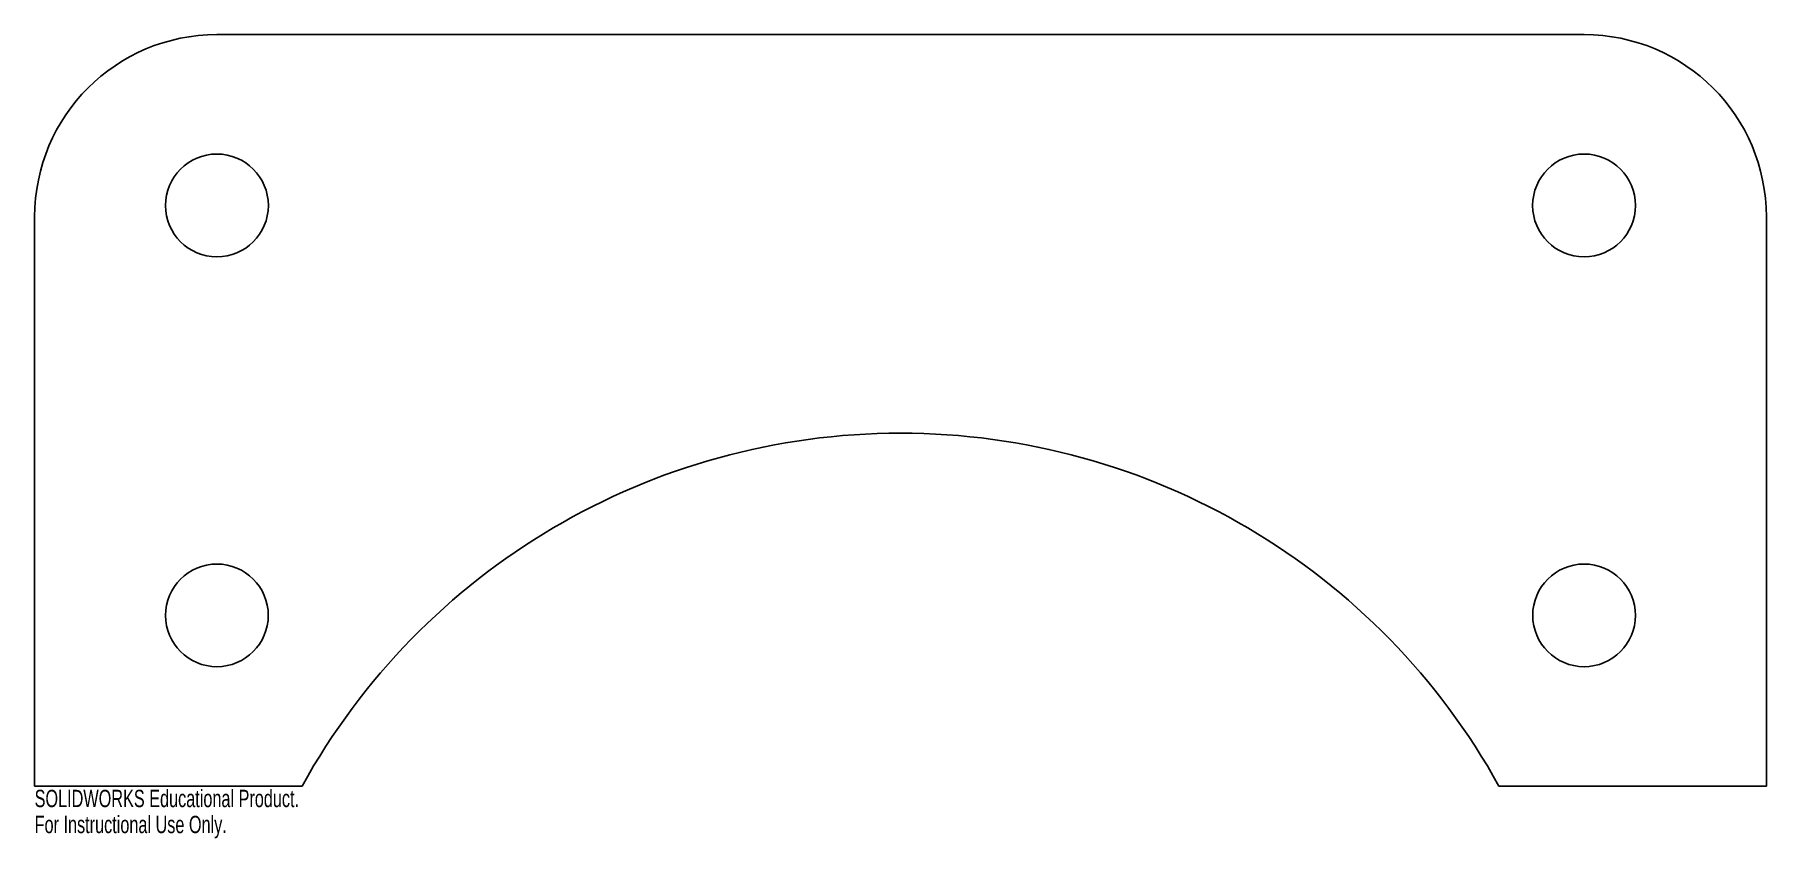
# Model space of a CAD drawing. Header units: millimetres. Extents: x -241 to 241, y -119 to 105.
import ezdxf

# ---------------------------------------------------------------- set-up
doc = ezdxf.new("R2010")
doc.units = ezdxf.units.MM
doc.styles.add('SLDTEXTSTYLE0', font='TXT', dxfattribs={"width": 0.7})

msp = doc.modelspace()

# ---------------------------------------------------------------- linework, layer by layer
at = {"color": 7, "linetype": 'Continuous', "lineweight": 25}
for p, q in [((-190.5, 104.78), (190.5, 104.78)), ((-241.3, 53.98), (-241.3, -104.78)), ((241.3, 53.98), (241.3, -104.78)), ((-241.3, -104.78), (-166.77, -104.78)), ((166.77, -104.78), (241.3, -104.78))]:
    msp.add_line(p, q, dxfattribs=at)
for centre, radius in [((-190.5, 57.15), 14.33), ((190.5, 57.15), 14.33), ((-190.5, -57.15), 14.31), ((190.5, -57.15), 14.31)]:
    msp.add_circle(centre, radius, dxfattribs=at)
for centre, radius, start, end in [((-190.5, 53.98), 50.8, 90, 180), ((190.5, 53.98), 50.8, 0, 90), ((0, -196.85), 190.5, 28.9033, 151.0967)]:
    msp.add_arc(centre, radius, start, end, dxfattribs=at)

# ---------------------------------------------------------------- texts
at = {"color": 7, "linetype": 'Continuous', "char_height": 4.8336, "attachment_point": 1, "style": 'SLDTEXTSTYLE0'}
for s, insert in [('SOLIDWORKS Educational Product.', (-241.3, -105.79)), ('For Instructional Use Only.', (-241.3, -113.04))]:
    msp.add_mtext(s, dxfattribs=dict(at, insert=insert))

doc.saveas('drawing.dxf')
